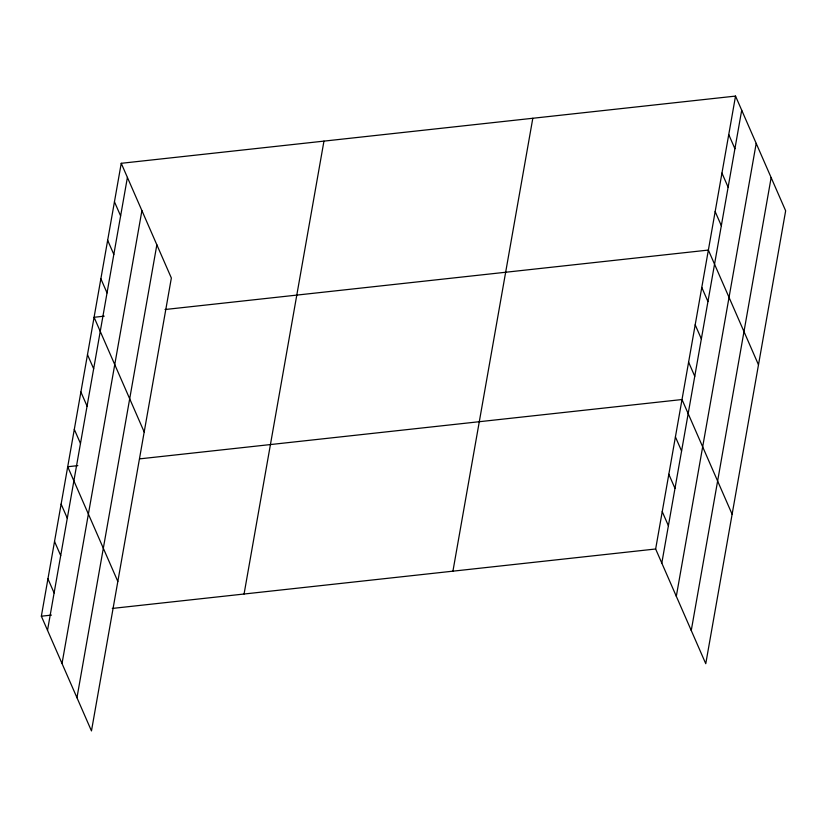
<?xml version="1.0" encoding="UTF-8"?>
<svg xmlns="http://www.w3.org/2000/svg" width="827" height="827" viewBox="0 0 827 827"><rect width="100%" height="100%" fill="white"/><g stroke="black" fill="none" stroke-linecap="round" stroke-linejoin="round"><path stroke-width="1.24" d="M121.238 163.301L171.354 278.006L91.466 730.913L41.35 616.198L121.238 163.301L735.534 96.087L785.65 210.802L705.762 663.699L655.646 548.994L735.534 96.087M47.521 630.308L127.41 177.412M62.025 663.512L141.913 210.606M76.963 697.709L156.851 244.813M244.068 594.013L323.957 141.117M452.927 571.168L532.815 118.271M661.807 563.104L741.705 110.208M676.31 596.308L756.198 143.402M691.258 630.505L771.146 177.609M104.212 316.172L94.082 317.279L144.198 431.994M165.028 309.515L708.367 250.074L758.483 364.79M77.852 465.632L67.711 466.738L117.827 581.453M139.928 458.84L682.006 399.534L732.122 514.249M41.35 616.198L51.481 615.092M112.296 608.434L655.646 548.994M728.742 134.584L734.914 148.705M721.95 173.081L728.122 187.202M715.159 211.578L721.33 225.699M701.782 287.445L707.943 301.555M695.187 324.804L701.358 338.925M688.602 362.164L694.763 376.285M675.411 436.894L681.582 451.015M668.826 474.264L674.987 488.375M662.231 511.624L668.402 525.745M114.446 201.788L120.618 215.909M107.655 240.285L113.826 254.406M100.873 278.782L107.034 292.903M87.486 354.649L93.658 368.759M80.901 392.008L87.062 406.129M74.306 429.378L80.477 443.489M61.126 504.108L67.287 518.219M54.53 541.468L60.702 555.589M47.945 578.828L54.106 592.949"/></g></svg>
